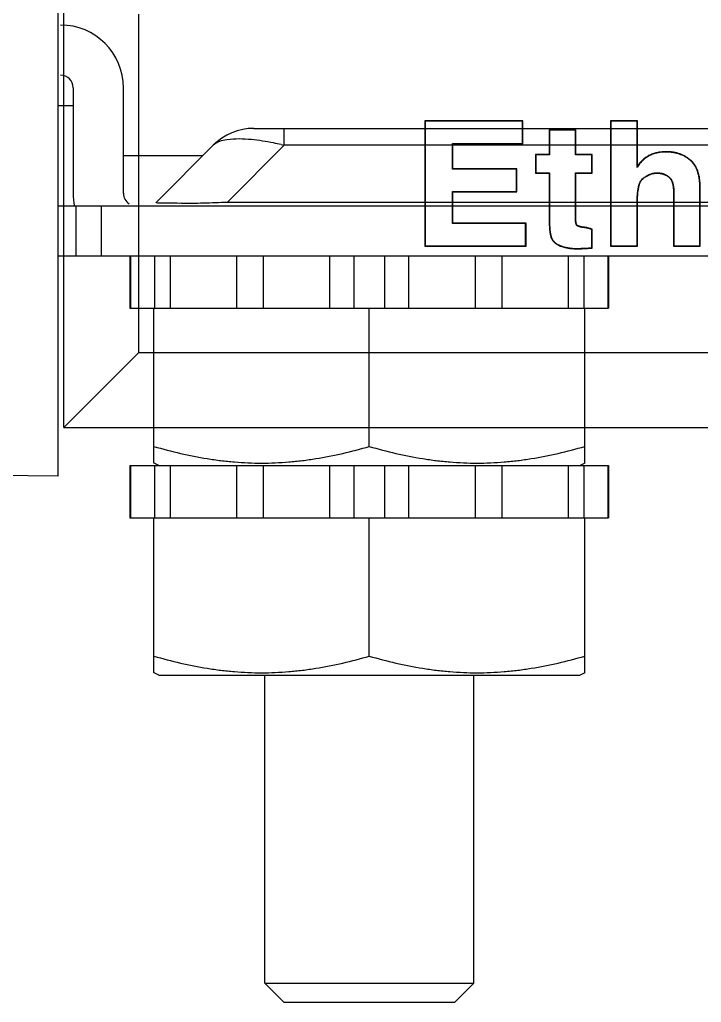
# Model space of a CAD drawing. Header units: millimetres. Extents: x 30557 to 235556, y -116603 to -73383.
# Drawn here: x 36230.36 to 36246.69, y -75464.96 to -75441.41 of the extents above; entities that cross this region are included whole.
import ezdxf

# ---------------------------------------------------------------- set-up
doc = ezdxf.new("R2010")
doc.units = ezdxf.units.MM

# ---------------------------------------------------------------- blocks, each defined once
blk = doc.blocks.new('1756-EN2TR-Z')
at = {"color": 7, "linetype": 'Continuous'}
for p, q in [((0, 0), (0, 77.377)), ((1.495, 1.495), (1.495, 8.253)), ((9.166, 6.127), (7.208, 6.127)), ((7.208, 6.127), (7.215, 6.12)), ((7.208, 6.127), (7.208, 3.621)), ((9.159, 6.12), (7.215, 6.12)), ((7.215, 6.12), (7.215, 3.628)), ((9.166, 6.127), (9.159, 6.12)), ((9.159, 5.673), (9.159, 6.12)), ((9.166, 5.666), (9.166, 6.127)), ((11.452, 6.127), (10.918, 6.127)), ((10.918, 6.127), (10.925, 6.12)), ((10.918, 6.127), (10.918, 3.621)), ((11.445, 6.12), (10.925, 6.12)), ((10.925, 6.12), (10.925, 3.628)), ((11.452, 6.127), (11.445, 6.12)), ((11.445, 5.189), (11.445, 6.12)), ((11.452, 5.214), (11.452, 6.127)), ((10.224, 5.942), (9.69, 5.942)), ((9.69, 5.942), (9.697, 5.935)), ((9.69, 5.942), (9.69, 5.454)), ((10.217, 5.935), (9.697, 5.935)), ((9.697, 5.935), (9.697, 5.447)), ((10.224, 5.942), (10.217, 5.935)), ((10.217, 5.447), (10.217, 5.935)), ((10.224, 5.454), (10.224, 5.942)), ((7.76, 5.673), (9.159, 5.673)), ((7.767, 5.666), (7.76, 5.673)), ((7.76, 5.161), (7.76, 5.673)), ((7.767, 5.666), (9.166, 5.666)), ((7.767, 5.168), (7.767, 5.666)), ((9.166, 5.666), (9.159, 5.673)), ((9.69, 5.454), (9.419, 5.454)), ((9.419, 5.454), (9.426, 5.447)), ((9.419, 5.454), (9.419, 5.078)), ((9.697, 5.447), (9.426, 5.447)), ((9.426, 5.447), (9.426, 5.085)), ((9.69, 5.454), (9.697, 5.447)), ((10.224, 5.454), (10.217, 5.447)), ((10.541, 5.447), (10.217, 5.447)), ((10.548, 5.454), (10.224, 5.454)), ((10.548, 5.454), (10.541, 5.447)), ((10.541, 5.085), (10.541, 5.447)), ((10.548, 5.078), (10.548, 5.454)), ((7.767, 5.168), (7.76, 5.161)), ((9.037, 5.161), (7.76, 5.161)), ((9.044, 5.168), (7.767, 5.168)), ((9.044, 5.168), (9.037, 5.161)), ((9.037, 4.714), (9.037, 5.161)), ((9.044, 4.707), (9.044, 5.168)), ((9.419, 5.078), (9.426, 5.085)), ((9.419, 5.078), (9.69, 5.078)), ((9.426, 5.085), (9.697, 5.085)), ((9.69, 5.078), (9.697, 5.085)), ((9.69, 5.078), (9.69, 4.156)), ((9.697, 5.085), (9.697, 4.156)), ((10.217, 5.085), (10.541, 5.085)), ((10.224, 5.078), (10.217, 5.085)), ((10.217, 4.159), (10.217, 5.085)), ((10.224, 5.078), (10.548, 5.078)), ((10.224, 4.159), (10.224, 5.078)), ((10.548, 5.078), (10.541, 5.085)), ((7.76, 4.714), (9.037, 4.714)), ((7.767, 4.707), (7.76, 4.714)), ((7.76, 4.075), (7.76, 4.714)), ((9.044, 4.707), (9.037, 4.714)), ((12.7, 3.628), (12.7, 4.794)), ((12.707, 3.621), (12.707, 4.794)), ((7.767, 4.707), (9.044, 4.707)), ((7.767, 4.081), (7.767, 4.707)), ((12.173, 4.697), (12.173, 3.621)), ((12.18, 4.697), (12.18, 3.628)), ((11.445, 3.628), (11.445, 4.403)), ((11.452, 3.621), (11.452, 4.403)), ((7.767, 4.081), (7.76, 4.075)), ((9.221, 4.075), (7.76, 4.075)), ((9.228, 4.081), (7.767, 4.081)), ((9.228, 4.081), (9.221, 4.075)), ((9.221, 3.628), (9.221, 4.075)), ((9.228, 3.621), (9.228, 4.081)), ((10.548, 3.959), (10.541, 3.954)), ((10.541, 3.591), (10.541, 3.954)), ((10.548, 3.584), (10.548, 3.959)), ((7.208, 3.621), (7.215, 3.628)), ((7.208, 3.621), (9.228, 3.621)), ((7.215, 3.628), (9.221, 3.628)), ((9.228, 3.621), (9.221, 3.628)), ((10.548, 3.584), (10.541, 3.591)), ((10.918, 3.621), (10.925, 3.628)), ((10.918, 3.621), (11.452, 3.621)), ((10.925, 3.628), (11.445, 3.628)), ((11.452, 3.621), (11.445, 3.628)), ((12.173, 3.621), (12.18, 3.628)), ((12.173, 3.621), (12.707, 3.621)), ((12.18, 3.628), (12.7, 3.628)), ((12.707, 3.621), (12.7, 3.628)), ((1.495, 1.495), (0, 0)), ((1.495, 1.495), (32.96, 1.495)), ((0, 0), (34.455, 0))]:
    blk.add_line(p, q, dxfattribs=at)
at = {"color": 9, "linetype": 'Continuous'}
for p, q in [((12.031, 5.508), (12.031, 5.501)), ((12.511, 5.341), (12.507, 5.336)), ((11.517, 4.907), (11.511, 4.91)), ((11.652, 5.028), (11.649, 5.034)), ((11.851, 5.079), (11.851, 5.086)), ((12.072, 5.006), (12.076, 5.012)), ((12.707, 4.794), (12.7, 4.794)), ((12.173, 4.697), (12.18, 4.697)), ((11.452, 4.403), (11.445, 4.403)), ((9.69, 4.156), (9.697, 4.156)), ((10.224, 4.159), (10.217, 4.159)), ((10.25, 4.039), (10.245, 4.034)), ((10.404, 3.997), (10.403, 3.99)), ((9.738, 3.774), (9.744, 3.776)), ((9.927, 3.619), (9.93, 3.625)), ((10.245, 3.569), (10.245, 3.575))]:
    blk.add_line(p, q, dxfattribs=at)
at = {"color": 7, "linetype": 'Continuous'}
blk.add_arc((12.939, 4.776), 1.55, 163.6034, 164.541, dxfattribs=at)
for points, knots in [([(12.031, 5.501), (12.014, 5.501), (11.982, 5.5), (11.934, 5.496), (11.888, 5.49), (11.844, 5.482), (11.801, 5.471), (11.761, 5.457), (11.721, 5.441), (11.684, 5.423), (11.648, 5.402), (11.614, 5.379), (11.581, 5.353), (11.551, 5.325), (11.522, 5.295), (11.494, 5.262), (11.468, 5.227), (11.453, 5.202), (11.445, 5.189)], [0, 0, 0, 0, 0.07073, 0.139199, 0.20561, 0.270184, 0.333158, 0.394789, 0.455345, 0.51511, 0.574378, 0.633446, 0.692614, 0.752179, 0.81243, 0.873644, 0.936086, 1, 1, 1, 1]), ([(12.031, 5.508), (12.002, 5.508), (11.946, 5.505), (11.875, 5.495), (11.82, 5.483), (11.779, 5.471), (11.74, 5.456), (11.701, 5.439), (11.663, 5.419), (11.627, 5.397), (11.593, 5.372), (11.56, 5.344), (11.53, 5.314), (11.502, 5.283), (11.476, 5.249), (11.46, 5.226), (11.452, 5.214)], [0, 0, 0, 0, 0.124985, 0.249956, 0.312462, 0.374967, 0.437471, 0.499974, 0.562476, 0.624978, 0.68748, 0.749983, 0.812486, 0.87499, 0.937494, 1, 1, 1, 1]), ([(12.511, 5.341), (12.495, 5.355), (12.46, 5.382), (12.405, 5.417), (12.347, 5.446), (12.287, 5.469), (12.224, 5.487), (12.16, 5.499), (12.096, 5.506), (12.052, 5.508), (12.031, 5.508)], [0, 0, 0, 0, 0.124997, 0.24999, 0.374983, 0.499978, 0.624976, 0.749979, 0.874987, 1, 1, 1, 1]), ([(12.507, 5.336), (12.491, 5.35), (12.458, 5.375), (12.405, 5.409), (12.35, 5.437), (12.291, 5.46), (12.23, 5.478), (12.166, 5.491), (12.099, 5.499), (12.054, 5.501), (12.031, 5.501)], [0, 0, 0, 0, 0.121853, 0.242568, 0.363159, 0.484665, 0.608121, 0.734534, 0.864862, 1, 1, 1, 1]), ([(12.7, 4.794), (12.7, 4.809), (12.699, 4.84), (12.697, 4.885), (12.693, 4.928), (12.688, 4.97), (12.681, 5.01), (12.673, 5.048), (12.663, 5.084), (12.652, 5.119), (12.639, 5.152), (12.624, 5.184), (12.609, 5.214), (12.591, 5.242), (12.572, 5.268), (12.552, 5.292), (12.53, 5.315), (12.515, 5.329), (12.507, 5.336)], [0, 0, 0, 0, 0.078593, 0.154406, 0.227534, 0.298083, 0.36617, 0.431924, 0.495489, 0.557021, 0.616693, 0.674693, 0.731226, 0.78651, 0.840779, 0.894278, 0.947265, 1, 1, 1, 1]), ([(12.707, 4.794), (12.707, 4.819), (12.706, 4.869), (12.699, 4.943), (12.689, 5.005), (12.678, 5.054), (12.665, 5.102), (12.648, 5.15), (12.627, 5.195), (12.608, 5.228), (12.588, 5.259), (12.565, 5.289), (12.539, 5.316), (12.521, 5.333), (12.511, 5.341)], [0, 0, 0, 0, 0.125011, 0.250015, 0.375011, 0.437521, 0.500029, 0.624991, 0.687496, 0.75, 0.812502, 0.875002, 0.937501, 1, 1, 1, 1]), ([(11.445, 4.403), (11.445, 4.428), (11.445, 4.466), (11.447, 4.516), (11.448, 4.552), (11.449, 4.588), (11.451, 4.622), (11.454, 4.655), (11.457, 4.688), (11.46, 4.719), (11.465, 4.75), (11.469, 4.78), (11.474, 4.804), (11.479, 4.823), (11.483, 4.841), (11.488, 4.858), (11.494, 4.875), (11.501, 4.891), (11.506, 4.903), (11.511, 4.91)], [0, 0, 0, 0, 0.14919, 0.221051, 0.291086, 0.359332, 0.425843, 0.490675, 0.553887, 0.61554, 0.675702, 0.734331, 0.791248, 0.819014, 0.846294, 0.899353, 0.925151, 0.950493, 1, 1, 1, 1]), ([(11.452, 4.403), (11.452, 4.424), (11.452, 4.467), (11.454, 4.531), (11.456, 4.584), (11.459, 4.627), (11.462, 4.669), (11.466, 4.712), (11.471, 4.749), (11.475, 4.77), (11.478, 4.785), (11.481, 4.801), (11.484, 4.817), (11.488, 4.832), (11.492, 4.848), (11.497, 4.863), (11.504, 4.883), (11.511, 4.898), (11.517, 4.907)], [0, 0, 0, 0, 0.125005, 0.250009, 0.375013, 0.437516, 0.500019, 0.625017, 0.687519, 0.718771, 0.750023, 0.781275, 0.812527, 0.843779, 0.875031, 0.906283, 0.937536, 1, 1, 1, 1]), ([(11.511, 4.91), (11.514, 4.916), (11.522, 4.929), (11.535, 4.946), (11.55, 4.963), (11.573, 4.984), (11.605, 5.009), (11.633, 5.026), (11.649, 5.034)], [0, 0, 0, 0, 0.113984, 0.229999, 0.349051, 0.471742, 0.727771, 1, 1, 1, 1]), ([(11.517, 4.907), (11.52, 4.913), (11.529, 4.926), (11.543, 4.945), (11.558, 4.961), (11.575, 4.977), (11.593, 4.992), (11.618, 5.009), (11.638, 5.021), (11.652, 5.028)], [0, 0, 0, 0, 0.124997, 0.249996, 0.375001, 0.500011, 0.625025, 0.750042, 1, 1, 1, 1]), ([(11.649, 5.034), (11.665, 5.043), (11.69, 5.054), (11.725, 5.067), (11.75, 5.074), (11.775, 5.079), (11.801, 5.083), (11.826, 5.086), (11.842, 5.086), (11.851, 5.086)], [0, 0, 0, 0, 0.266575, 0.394547, 0.519518, 0.642029, 0.762617, 0.881783, 1, 1, 1, 1]), ([(11.652, 5.028), (11.667, 5.036), (11.691, 5.047), (11.723, 5.059), (11.748, 5.066), (11.773, 5.072), (11.799, 5.076), (11.825, 5.079), (11.842, 5.079), (11.851, 5.079)], [0, 0, 0, 0, 0.249941, 0.374953, 0.499964, 0.624974, 0.749983, 0.874991, 1, 1, 1, 1]), ([(11.851, 5.086), (11.861, 5.086), (11.881, 5.085), (11.91, 5.082), (11.934, 5.077), (11.953, 5.072), (11.972, 5.066), (11.99, 5.06), (12.008, 5.052), (12.027, 5.043), (12.05, 5.03), (12.067, 5.018), (12.076, 5.012)], [0, 0, 0, 0, 0.124594, 0.247352, 0.368676, 0.429059, 0.489537, 0.611701, 0.673881, 0.737021, 0.866343, 1, 1, 1, 1]), ([(11.851, 5.079), (11.86, 5.079), (11.88, 5.078), (11.91, 5.075), (11.939, 5.069), (11.967, 5.061), (11.99, 5.052), (12.008, 5.044), (12.026, 5.035), (12.048, 5.023), (12.064, 5.012), (12.072, 5.006)], [0, 0, 0, 0, 0.124997, 0.249991, 0.374985, 0.499979, 0.624974, 0.687485, 0.749995, 0.874996, 1, 1, 1, 1]), ([(12.072, 5.006), (12.075, 5.004), (12.081, 5), (12.088, 4.993), (12.096, 4.986), (12.105, 4.975), (12.116, 4.961), (12.127, 4.943), (12.136, 4.924), (12.144, 4.905), (12.15, 4.885), (12.156, 4.864), (12.16, 4.844), (12.164, 4.823), (12.167, 4.802), (12.17, 4.774), (12.172, 4.739), (12.173, 4.711), (12.173, 4.697)], [0, 0, 0, 0, 0.031252, 0.062506, 0.093758, 0.125012, 0.187495, 0.249986, 0.312481, 0.37498, 0.437482, 0.499984, 0.562488, 0.624992, 0.687496, 0.750001, 0.874999, 1, 1, 1, 1]), ([(12.076, 5.012), (12.081, 5.008), (12.09, 5.001), (12.103, 4.989), (12.115, 4.975), (12.125, 4.959), (12.135, 4.943), (12.143, 4.925), (12.151, 4.905), (12.158, 4.885), (12.163, 4.864), (12.168, 4.842), (12.172, 4.82), (12.176, 4.788), (12.179, 4.747), (12.18, 4.714), (12.18, 4.697)], [0, 0, 0, 0, 0.051309, 0.103, 0.155668, 0.209851, 0.265957, 0.324068, 0.384124, 0.446008, 0.509587, 0.574834, 0.64171, 0.710139, 0.851575, 1, 1, 1, 1]), ([(9.69, 4.156), (9.69, 4.14), (9.691, 4.107), (9.692, 4.059), (9.694, 4.01), (9.697, 3.97), (9.7, 3.938), (9.702, 3.914), (9.706, 3.89), (9.71, 3.866), (9.715, 3.842), (9.72, 3.823), (9.724, 3.807), (9.728, 3.796), (9.733, 3.785), (9.736, 3.777), (9.738, 3.774)], [0, 0, 0, 0, 0.125, 0.249999, 0.374997, 0.499994, 0.562494, 0.624994, 0.687494, 0.749993, 0.812492, 0.87499, 0.906242, 0.937494, 0.968748, 1, 1, 1, 1]), ([(9.697, 4.156), (9.697, 4.133), (9.698, 4.101), (9.699, 4.058), (9.7, 4.028), (9.702, 3.999), (9.704, 3.972), (9.706, 3.947), (9.708, 3.922), (9.711, 3.899), (9.715, 3.878), (9.719, 3.857), (9.723, 3.839), (9.727, 3.821), (9.732, 3.805), (9.738, 3.79), (9.742, 3.781), (9.744, 3.776)], [0, 0, 0, 0, 0.174121, 0.255673, 0.333589, 0.407897, 0.478628, 0.54582, 0.60951, 0.669743, 0.72657, 0.780047, 0.830242, 0.877232, 0.921111, 0.961989, 1, 1, 1, 1]), ([(10.245, 4.034), (10.243, 4.036), (10.24, 4.039), (10.235, 4.048), (10.231, 4.057), (10.228, 4.066), (10.226, 4.073), (10.224, 4.081), (10.222, 4.091), (10.22, 4.102), (10.219, 4.114), (10.218, 4.125), (10.218, 4.14), (10.217, 4.153), (10.217, 4.159)], [0, 0, 0, 0, 0.054415, 0.109191, 0.221279, 0.278949, 0.33762, 0.397343, 0.458271, 0.584226, 0.649458, 0.716277, 0.854798, 1, 1, 1, 1]), ([(10.25, 4.039), (10.248, 4.041), (10.245, 4.045), (10.241, 4.051), (10.238, 4.059), (10.235, 4.066), (10.233, 4.074), (10.23, 4.084), (10.228, 4.097), (10.226, 4.112), (10.225, 4.128), (10.225, 4.143), (10.224, 4.154), (10.224, 4.159)], [0, 0, 0, 0, 0.062477, 0.124968, 0.187468, 0.249972, 0.312478, 0.374985, 0.499978, 0.62498, 0.749986, 0.874993, 1, 1, 1, 1]), ([(10.403, 3.99), (10.395, 3.99), (10.379, 3.992), (10.359, 3.995), (10.343, 3.997), (10.333, 3.999), (10.322, 4.002), (10.312, 4.004), (10.302, 4.006), (10.292, 4.009), (10.283, 4.012), (10.275, 4.015), (10.27, 4.017), (10.264, 4.02), (10.258, 4.023), (10.251, 4.028), (10.247, 4.032), (10.245, 4.034)], [0, 0, 0, 0, 0.14983, 0.292038, 0.360337, 0.426846, 0.491638, 0.554784, 0.616361, 0.676462, 0.735043, 0.791887, 0.819606, 0.846832, 0.899722, 0.950579, 1, 1, 1, 1]), ([(10.404, 3.997), (10.397, 3.997), (10.384, 3.999), (10.364, 4.001), (10.347, 4.004), (10.334, 4.006), (10.32, 4.009), (10.307, 4.012), (10.294, 4.016), (10.285, 4.019), (10.277, 4.022), (10.271, 4.025), (10.266, 4.027), (10.262, 4.029), (10.256, 4.033), (10.252, 4.036), (10.25, 4.039)], [0, 0, 0, 0, 0.125015, 0.250029, 0.375043, 0.437551, 0.500059, 0.625064, 0.687571, 0.750078, 0.812582, 0.843837, 0.875092, 0.906347, 0.937602, 1, 1, 1, 1]), ([(10.541, 3.954), (10.534, 3.957), (10.519, 3.962), (10.498, 3.968), (10.479, 3.974), (10.461, 3.978), (10.444, 3.982), (10.429, 3.986), (10.416, 3.988), (10.407, 3.989), (10.403, 3.99)], [0, 0, 0, 0, 0.164846, 0.317921, 0.459397, 0.589459, 0.708307, 0.816166, 0.913295, 1, 1, 1, 1]), ([(10.548, 3.959), (10.536, 3.963), (10.519, 3.969), (10.495, 3.976), (10.477, 3.981), (10.459, 3.986), (10.44, 3.991), (10.425, 3.994), (10.413, 3.996), (10.407, 3.996), (10.404, 3.997)], [0, 0, 0, 0, 0.249995, 0.374995, 0.499994, 0.624993, 0.749993, 0.874989, 0.937498, 1, 1, 1, 1]), ([(9.738, 3.774), (9.74, 3.769), (9.745, 3.759), (9.753, 3.746), (9.761, 3.733), (9.771, 3.72), (9.782, 3.709), (9.796, 3.694), (9.816, 3.677), (9.842, 3.659), (9.87, 3.643), (9.898, 3.63), (9.918, 3.622), (9.927, 3.619)], [0, 0, 0, 0, 0.062506, 0.125014, 0.18752, 0.250027, 0.312535, 0.375042, 0.500016, 0.625, 0.749994, 0.874994, 1, 1, 1, 1]), ([(9.744, 3.776), (9.748, 3.768), (9.757, 3.752), (9.773, 3.729), (9.792, 3.707), (9.814, 3.687), (9.839, 3.669), (9.862, 3.656), (9.881, 3.646), (9.902, 3.636), (9.919, 3.629), (9.93, 3.625)], [0, 0, 0, 0, 0.113238, 0.227119, 0.343111, 0.462625, 0.586963, 0.7173, 0.785061, 0.854698, 1, 1, 1, 1]), ([(9.927, 3.619), (9.953, 3.61), (10.004, 3.595), (10.084, 3.579), (10.164, 3.57), (10.218, 3.569), (10.245, 3.569)], [0, 0, 0, 0, 0.249974, 0.499967, 0.749977, 1, 1, 1, 1]), ([(9.93, 3.625), (9.953, 3.617), (10.003, 3.602), (10.079, 3.587), (10.161, 3.577), (10.216, 3.575), (10.245, 3.575)], [0, 0, 0, 0, 0.235117, 0.479224, 0.733767, 1, 1, 1, 1]), ([(10.245, 3.575), (10.254, 3.575), (10.274, 3.576), (10.305, 3.576), (10.338, 3.578), (10.374, 3.579), (10.412, 3.581), (10.468, 3.585), (10.512, 3.588), (10.541, 3.591)], [0, 0, 0, 0, 0.095916, 0.199969, 0.312248, 0.432841, 0.561832, 0.699303, 1, 1, 1, 1]), ([(10.245, 3.569), (10.257, 3.569), (10.276, 3.569), (10.302, 3.569), (10.327, 3.57), (10.359, 3.572), (10.409, 3.574), (10.472, 3.578), (10.523, 3.582), (10.548, 3.584)], [0, 0, 0, 0, 0.125, 0.187503, 0.250005, 0.375005, 0.500004, 0.750002, 1, 1, 1, 1])]:
    blk.add_open_spline(points, degree=3, knots=knots, dxfattribs=at)
blk = doc.blocks.new('1756-A10-Z')
at = {"color": 7, "linetype": 'Continuous'}
for p, q in [((26.36, -136.907), (26.36, 8.795)), ((26.66, -129.153), (26.66, -131.258)), ((27.663, -131.258), (27.663, -129.153)), ((26.36, -129.504), (26.66, -129.504)), ((30.271, -129.965), (49.775, -129.965)), ((29.456, -130.302), (28.323, -131.435)), ((26.36, -131.508), (201.716, -131.508)), ((27.222, -131.508), (27.222, -132.511)), ((26.36, -132.511), (201.716, -132.511)), ((27.794, -132.511), (27.794, -133.554)), ((27.804, -132.511), (27.804, -133.554)), ((28.291, -133.554), (28.291, -132.511)), ((28.594, -132.511), (28.594, -133.554)), ((29.926, -133.554), (29.926, -132.511)), ((30.451, -132.511), (30.451, -133.554)), ((31.783, -133.554), (31.783, -132.511)), ((32.27, -133.554), (32.27, -132.511)), ((32.877, -132.511), (32.877, -133.554)), ((33.364, -133.554), (33.364, -132.511)), ((34.696, -133.554), (34.696, -132.511)), ((35.221, -132.511), (35.221, -133.554)), ((36.553, -133.554), (36.553, -132.511)), ((36.856, -132.511), (36.856, -133.554)), ((37.344, -133.554), (37.344, -132.511)), ((37.353, -132.511), (37.353, -133.554)), ((27.794, -133.554), (37.353, -133.554)), ((28.271, -136.649), (28.271, -133.554)), ((32.574, -136.316), (32.574, -133.554)), ((36.876, -136.649), (36.876, -133.554)), ((27.794, -136.698), (27.794, -137.742)), ((27.794, -136.698), (37.353, -136.698)), ((27.804, -136.698), (27.804, -137.742)), ((28.369, -136.698), (28.263, -136.645)), ((28.291, -137.742), (28.291, -136.698)), ((28.594, -136.698), (28.594, -137.742)), ((29.926, -137.742), (29.926, -136.698)), ((30.451, -136.698), (30.451, -137.742)), ((31.783, -137.742), (31.783, -136.698)), ((32.27, -137.742), (32.27, -136.698)), ((32.877, -136.698), (32.877, -137.742)), ((33.364, -137.742), (33.364, -136.698)), ((34.696, -137.742), (34.696, -136.698)), ((35.221, -136.698), (35.221, -137.742)), ((36.553, -137.742), (36.553, -136.698)), ((36.778, -136.698), (36.885, -136.645)), ((36.856, -136.698), (36.856, -137.742)), ((37.344, -137.742), (37.344, -136.698)), ((37.353, -136.698), (37.353, -137.742)), ((26.36, -136.907), (16.437, -136.82)), ((27.794, -137.742), (37.353, -137.742)), ((28.271, -140.837), (28.271, -137.742)), ((32.574, -140.504), (32.574, -137.742)), ((36.876, -140.837), (36.876, -137.742)), ((28.369, -140.886), (28.263, -140.833)), ((28.369, -140.886), (36.778, -140.886)), ((30.486, -147.037), (30.486, -140.886)), ((34.661, -147.037), (34.661, -140.886)), ((36.778, -140.886), (36.885, -140.833)), ((30.868, -147.419), (30.486, -147.037)), ((30.486, -147.037), (34.661, -147.037)), ((34.279, -147.419), (34.661, -147.037)), ((30.868, -147.419), (34.279, -147.419))]:
    blk.add_line(p, q, dxfattribs=at)
at = {"color": 9, "linetype": 'Continuous'}
for p, q in [((30.873, -130.302), (30.873, -129.965)), ((29.74, -131.435), (30.873, -130.302)), ((49.255, -130.302), (30.873, -130.302)), ((27.663, -130.506), (29.252, -130.506)), ((29.74, -131.435), (48.602, -131.435)), ((26.72, -132.511), (26.72, -131.508))]:
    blk.add_line(p, q, dxfattribs=at)
at = {"color": 7, "linetype": 'Continuous'}
for centre, radius, start, end in [((26.41, -129.153), 1.253, 0, 90), ((26.41, -129.153), 0.251, 0, 90), ((30.271, -131.117), 1.153, 90, 134.9999), ((27.913, -131.258), 1.253, 180, 192.1065), ((27.913, -131.258), 0.251, 180, 238.2092)]:
    blk.add_arc(centre, radius, start, end, dxfattribs=at)
at = {"color": 9, "linetype": 'Continuous'}
for centre, radius, start, end in [((29.385, -136.653), 6.522, 76.8135, 77.3414), ((28.506, -106.975), 24.488, 270.7442, 271.7661), ((27.88, -85.41), 46.063, 271.7179, 272.3151)]:
    blk.add_arc(centre, radius, start, end, dxfattribs=at)
for points, knots in [([(30.219, -130.189), (30.057, -130.174), (29.8, -130.164), (29.525, -130.233), (29.456, -130.302)], [0, 0, 0, 0, 0.62276, 1, 1, 1, 1]), ([(30.814, -130.289), (30.763, -130.277), (30.566, -130.236), (30.366, -130.204), (30.219, -130.189)], [0, 0, 0, 0, 0.263343, 1, 1, 1, 1]), ([(28.824, -131.461), (28.689, -131.463), (28.631, -131.453), (28.3, -131.458), (28.323, -131.435)], [0, 0, 0, 0, 0.805261, 1, 1, 1, 1])]:
    blk.add_open_spline(points, degree=3, knots=knots, dxfattribs=at)
at = {"color": 7, "linetype": 'Continuous'}
for points in [[(28.271, -136.316), (28.447, -136.367), (28.8, -136.46), (29.247, -136.549), (29.608, -136.6), (29.879, -136.628), (30.15, -136.645), (30.422, -136.651), (30.695, -136.645), (30.966, -136.628), (31.237, -136.6), (31.597, -136.549), (32.045, -136.46), (32.398, -136.367), (32.574, -136.316)], [(32.574, -136.316), (32.749, -136.367), (33.102, -136.46), (33.55, -136.549), (33.91, -136.6), (34.181, -136.628), (34.453, -136.645), (34.725, -136.651), (34.997, -136.645), (35.269, -136.628), (35.54, -136.6), (35.9, -136.549), (36.347, -136.46), (36.7, -136.367), (36.876, -136.316)], [(28.271, -140.504), (28.447, -140.555), (28.8, -140.648), (29.247, -140.736), (29.608, -140.788), (29.879, -140.816), (30.15, -140.833), (30.422, -140.839), (30.695, -140.833), (30.966, -140.816), (31.237, -140.788), (31.597, -140.736), (32.045, -140.648), (32.398, -140.555), (32.574, -140.504)], [(32.574, -140.504), (32.749, -140.555), (33.102, -140.648), (33.55, -140.736), (33.91, -140.788), (34.181, -140.816), (34.453, -140.833), (34.725, -140.839), (34.997, -140.833), (35.269, -140.816), (35.54, -140.788), (35.9, -140.736), (36.347, -140.648), (36.7, -140.555), (36.876, -140.504)]]:
    blk.add_open_spline(points, degree=3, knots=[0, 0, 0, 0, 0.12553, 0.250641, 0.313067, 0.375422, 0.437725, 0.500001, 0.562277, 0.62458, 0.686934, 0.74936, 0.874471, 1, 1, 1, 1], dxfattribs=at)

msp = doc.modelspace()

# ---------------------------------------------------------------- block references
at = {"xscale": 1.2, "yscale": 1.2, "zscale": 1.2}
for name, p in [('1756-A10-Z', (36199.648, -75288.054)), ('1756-EN2TR-Z', (36231.418, -75451.179))]:
    msp.add_blockref(name, p, dxfattribs=at)

doc.saveas('drawing.dxf')
